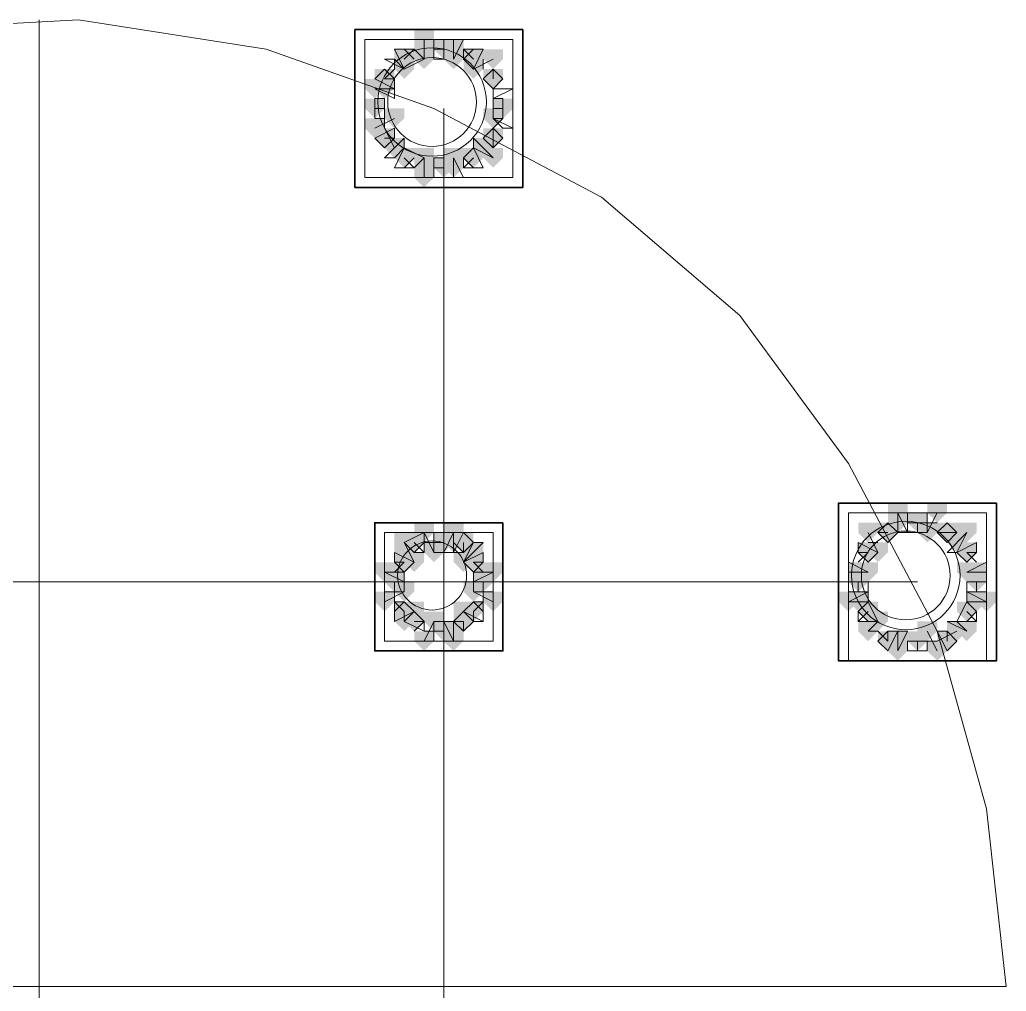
# Model space of a CAD drawing. Header units: millimetres. Extents: x 2315 to 4619, y 1334 to 1897.
# Drawn here: x 3597.93 to 3604.04, y 1541.67 to 1547.68 of the extents above; entities that cross this region are included whole.
import ezdxf

# ---------------------------------------------------------------- set-up
doc = ezdxf.new("R2010")
doc.units = ezdxf.units.MM
for name, color, linetype, true_color in [('PDF_10', 7, 'Continuous', 0x00b85c), ('PDF_AXIS', 7, 'Continuous', 0x00b85c), ('PDF_柱构件', 7, 'Continuous', 0x00b85c), ('PDF_转运站初步方案', 7, 'Continuous', 0x00b85c)]:
    doc.layers.add(name, color=color, linetype=linetype, true_color=true_color)
doc.layers.add('PDF_中心线层', color=1, linetype='Continuous')
doc.layers.add('PDF_粗实线层', color=7, linetype='Continuous')

msp = doc.modelspace()

# ---------------------------------------------------------------- hatches: boundary and pattern name
at = {"layer": 'PDF_10', "transparency": 33554559}
for points in [[(3600.5585, 1547.5601), (3600.4975, 1547.5601), (3600.4975, 1547.499), (3600.5585, 1547.4379), (3600.6196, 1547.499), (3600.6196, 1547.5601)], [(3600.5585, 1547.5601), (3600.4975, 1547.5601), (3600.4975, 1547.499), (3600.5585, 1547.4379), (3600.6196, 1547.499), (3600.6196, 1547.5601)], [(3600.3142, 1547.499), (3600.2531, 1547.499), (3600.2531, 1547.4379), (3600.3142, 1547.3768), (3600.3753, 1547.4379), (3600.3753, 1547.499)], [(3600.3142, 1547.499), (3600.2531, 1547.499), (3600.2531, 1547.4379), (3600.3142, 1547.3768), (3600.3753, 1547.4379), (3600.3753, 1547.499)], [(3600.7418, 1547.499), (3600.6807, 1547.499), (3600.6807, 1547.4379), (3600.7418, 1547.3768), (3600.8029, 1547.4379), (3600.8029, 1547.499)], [(3600.7418, 1547.499), (3600.6807, 1547.499), (3600.6807, 1547.4379), (3600.7418, 1547.3768), (3600.8029, 1547.4379), (3600.8029, 1547.499)], [(3600.1921, 1547.3768), (3600.131, 1547.3768), (3600.131, 1547.3157), (3600.1921, 1547.2547), (3600.2531, 1547.3157), (3600.2531, 1547.3768)], [(3600.1921, 1547.3768), (3600.131, 1547.3768), (3600.131, 1547.3157), (3600.1921, 1547.2547), (3600.2531, 1547.3157), (3600.2531, 1547.3768)], [(3600.864, 1547.3768), (3600.8029, 1547.3768), (3600.8029, 1547.3157), (3600.864, 1547.2547), (3600.925, 1547.3157), (3600.925, 1547.3768)], [(3600.864, 1547.3768), (3600.8029, 1547.3768), (3600.8029, 1547.3157), (3600.864, 1547.2547), (3600.925, 1547.3157), (3600.925, 1547.3768)], [(3600.864, 1547.3768), (3600.8029, 1547.3768), (3600.8029, 1547.3157), (3600.864, 1547.2547), (3600.925, 1547.3157), (3600.925, 1547.3768)], [(3600.131, 1547.1936), (3600.0699, 1547.1936), (3600.0699, 1547.1325), (3600.131, 1547.0714), (3600.1921, 1547.1325), (3600.1921, 1547.1936)], [(3600.131, 1547.1936), (3600.0699, 1547.1936), (3600.0699, 1547.1325), (3600.131, 1547.0714), (3600.1921, 1547.1325), (3600.1921, 1547.1936)], [(3600.925, 1547.1936), (3600.864, 1547.1936), (3600.864, 1547.1325), (3600.925, 1547.0714), (3600.9861, 1547.1325), (3600.9861, 1547.1936)], [(3600.925, 1547.1936), (3600.864, 1547.1936), (3600.864, 1547.1325), (3600.925, 1547.0714), (3600.9861, 1547.1325), (3600.9861, 1547.1936)], [(3600.1921, 1547.0103), (3600.131, 1547.0103), (3600.131, 1546.9493), (3600.1921, 1546.8882), (3600.2531, 1546.9493), (3600.2531, 1547.0103)], [(3600.1921, 1547.0103), (3600.131, 1547.0103), (3600.131, 1546.9493), (3600.1921, 1546.8882), (3600.2531, 1546.9493), (3600.2531, 1547.0103)], [(3600.864, 1547.0103), (3600.8029, 1547.0103), (3600.8029, 1546.9493), (3600.864, 1546.8882), (3600.925, 1546.9493), (3600.925, 1547.0103)], [(3600.864, 1547.0103), (3600.8029, 1547.0103), (3600.8029, 1546.9493), (3600.864, 1546.8882), (3600.925, 1546.9493), (3600.925, 1547.0103)], [(3600.864, 1547.0103), (3600.8029, 1547.0103), (3600.8029, 1546.9493), (3600.864, 1546.8882), (3600.925, 1546.9493), (3600.925, 1547.0103)], [(3600.3142, 1546.8882), (3600.2531, 1546.8882), (3600.2531, 1546.8271), (3600.3142, 1546.766), (3600.3753, 1546.8271), (3600.3753, 1546.8882)], [(3600.3142, 1546.8882), (3600.2531, 1546.8882), (3600.2531, 1546.8271), (3600.3142, 1546.766), (3600.3753, 1546.8271), (3600.3753, 1546.8882)], [(3600.7418, 1546.8882), (3600.6807, 1546.8882), (3600.6807, 1546.8271), (3600.7418, 1546.766), (3600.8029, 1546.8271), (3600.8029, 1546.8882)], [(3600.7418, 1546.8882), (3600.6807, 1546.8882), (3600.6807, 1546.8271), (3600.7418, 1546.766), (3600.8029, 1546.8271), (3600.8029, 1546.8882)], [(3600.5585, 1546.8271), (3600.4975, 1546.8271), (3600.4975, 1546.766), (3600.5585, 1546.7049), (3600.6196, 1546.766), (3600.6196, 1546.8271)], [(3600.5585, 1546.8271), (3600.4975, 1546.8271), (3600.4975, 1546.766), (3600.5585, 1546.7049), (3600.6196, 1546.766), (3600.6196, 1546.8271)], [(3600.5585, 1546.8271), (3600.4975, 1546.8271), (3600.4975, 1546.766), (3600.5585, 1546.7049), (3600.6196, 1546.766), (3600.6196, 1546.8271)], [(3603.4904, 1544.6282), (3603.4294, 1544.6282), (3603.4294, 1544.5671), (3603.4904, 1544.506), (3603.5515, 1544.5671), (3603.5515, 1544.6282)], [(3603.4904, 1544.6282), (3603.4294, 1544.6282), (3603.4294, 1544.5671), (3603.4904, 1544.506), (3603.5515, 1544.5671), (3603.5515, 1544.6282)], [(3603.3072, 1544.5671), (3603.2461, 1544.5671), (3603.2461, 1544.506), (3603.3072, 1544.4449), (3603.3683, 1544.506), (3603.3683, 1544.5671)], [(3603.3072, 1544.5671), (3603.2461, 1544.5671), (3603.2461, 1544.506), (3603.3072, 1544.4449), (3603.3683, 1544.506), (3603.3683, 1544.5671)], [(3603.3072, 1544.5671), (3603.2461, 1544.5671), (3603.2461, 1544.506), (3603.3072, 1544.4449), (3603.3683, 1544.506), (3603.3683, 1544.5671)], [(3603.6737, 1544.5671), (3603.6126, 1544.5671), (3603.6126, 1544.506), (3603.6737, 1544.4449), (3603.7348, 1544.506), (3603.7348, 1544.5671)], [(3603.6737, 1544.5671), (3603.6126, 1544.5671), (3603.6126, 1544.506), (3603.6737, 1544.4449), (3603.7348, 1544.506), (3603.7348, 1544.5671)], [(3603.6737, 1544.5671), (3603.6126, 1544.5671), (3603.6126, 1544.506), (3603.6737, 1544.4449), (3603.7348, 1544.506), (3603.7348, 1544.5671)], [(3600.3753, 1544.506), (3600.3142, 1544.506), (3600.3142, 1544.4449), (3600.3753, 1544.3839), (3600.4364, 1544.4449), (3600.4364, 1544.506)], [(3600.3753, 1544.506), (3600.3142, 1544.506), (3600.3142, 1544.4449), (3600.3753, 1544.3839), (3600.4364, 1544.4449), (3600.4364, 1544.506)], [(3600.5585, 1544.506), (3600.4975, 1544.506), (3600.4975, 1544.4449), (3600.5585, 1544.3839), (3600.6196, 1544.4449), (3600.6196, 1544.506)], [(3600.5585, 1544.506), (3600.4975, 1544.506), (3600.4975, 1544.4449), (3600.5585, 1544.3839), (3600.6196, 1544.4449), (3600.6196, 1544.506)], [(3600.6807, 1544.506), (3600.6196, 1544.506), (3600.6196, 1544.4449), (3600.6807, 1544.3839), (3600.7418, 1544.4449), (3600.7418, 1544.506)], [(3600.6807, 1544.506), (3600.6196, 1544.506), (3600.6196, 1544.4449), (3600.6807, 1544.3839), (3600.7418, 1544.4449), (3600.7418, 1544.506)], [(3603.185, 1544.4449), (3603.124, 1544.4449), (3603.124, 1544.3839), (3603.185, 1544.3228), (3603.2461, 1544.3839), (3603.2461, 1544.4449)], [(3603.185, 1544.4449), (3603.124, 1544.4449), (3603.124, 1544.3839), (3603.185, 1544.3228), (3603.2461, 1544.3839), (3603.2461, 1544.4449)], [(3603.7958, 1544.4449), (3603.7348, 1544.4449), (3603.7348, 1544.3839), (3603.7958, 1544.3228), (3603.8569, 1544.3839), (3603.8569, 1544.4449)], [(3603.7958, 1544.4449), (3603.7348, 1544.4449), (3603.7348, 1544.3839), (3603.7958, 1544.3228), (3603.8569, 1544.3839), (3603.8569, 1544.4449)], [(3600.3142, 1544.3839), (3600.2531, 1544.3839), (3600.2531, 1544.3228), (3600.3142, 1544.2617), (3600.3753, 1544.3228), (3600.3753, 1544.3839)], [(3600.3142, 1544.3839), (3600.2531, 1544.3839), (3600.2531, 1544.3228), (3600.3142, 1544.2617), (3600.3753, 1544.3228), (3600.3753, 1544.3839)], [(3600.7418, 1544.3839), (3600.6807, 1544.3839), (3600.6807, 1544.3228), (3600.7418, 1544.2617), (3600.8029, 1544.3228), (3600.8029, 1544.3839)], [(3600.7418, 1544.3839), (3600.6807, 1544.3839), (3600.6807, 1544.3228), (3600.7418, 1544.2617), (3600.8029, 1544.3228), (3600.8029, 1544.3839)], [(3600.2531, 1544.2617), (3600.1921, 1544.2617), (3600.1921, 1544.2006), (3600.2531, 1544.1395), (3600.3142, 1544.2006), (3600.3142, 1544.2617)], [(3600.2531, 1544.2617), (3600.1921, 1544.2617), (3600.1921, 1544.2006), (3600.2531, 1544.1395), (3600.3142, 1544.2006), (3600.3142, 1544.2617)], [(3600.2531, 1544.2617), (3600.1921, 1544.2617), (3600.1921, 1544.2006), (3600.2531, 1544.1395), (3600.3142, 1544.2006), (3600.3142, 1544.2617)], [(3600.8029, 1544.2617), (3600.7418, 1544.2617), (3600.7418, 1544.2006), (3600.8029, 1544.1395), (3600.864, 1544.2006), (3600.864, 1544.2617)], [(3600.8029, 1544.2617), (3600.7418, 1544.2617), (3600.7418, 1544.2006), (3600.8029, 1544.1395), (3600.864, 1544.2006), (3600.864, 1544.2617)], [(3600.8029, 1544.2617), (3600.7418, 1544.2617), (3600.7418, 1544.2006), (3600.8029, 1544.1395), (3600.864, 1544.2006), (3600.864, 1544.2617)], [(3603.124, 1544.2617), (3603.0629, 1544.2617), (3603.0629, 1544.2006), (3603.124, 1544.1395), (3603.185, 1544.2006), (3603.185, 1544.2617)], [(3603.124, 1544.2617), (3603.0629, 1544.2617), (3603.0629, 1544.2006), (3603.124, 1544.1395), (3603.185, 1544.2006), (3603.185, 1544.2617)], [(3603.8569, 1544.2617), (3603.7958, 1544.2617), (3603.7958, 1544.2006), (3603.8569, 1544.1395), (3603.918, 1544.2006), (3603.918, 1544.2617)], [(3603.8569, 1544.2617), (3603.7958, 1544.2617), (3603.7958, 1544.2006), (3603.8569, 1544.1395), (3603.918, 1544.2006), (3603.918, 1544.2617)], [(3603.8569, 1544.2617), (3603.7958, 1544.2617), (3603.7958, 1544.2006), (3603.8569, 1544.1395), (3603.918, 1544.2006), (3603.918, 1544.2617)], [(3600.3142, 1544.0784), (3600.2531, 1544.0784), (3600.2531, 1544.0174), (3600.3142, 1543.9563), (3600.3753, 1544.0174), (3600.3753, 1544.0784)], [(3600.3142, 1544.0784), (3600.2531, 1544.0784), (3600.2531, 1544.0174), (3600.3142, 1543.9563), (3600.3753, 1544.0174), (3600.3753, 1544.0784)], [(3600.7418, 1544.0784), (3600.6807, 1544.0784), (3600.6807, 1544.0174), (3600.7418, 1543.9563), (3600.8029, 1544.0174), (3600.8029, 1544.0784)], [(3600.7418, 1544.0784), (3600.6807, 1544.0784), (3600.6807, 1544.0174), (3600.7418, 1543.9563), (3600.8029, 1544.0174), (3600.8029, 1544.0784)], [(3603.185, 1544.0784), (3603.124, 1544.0784), (3603.124, 1544.0174), (3603.185, 1543.9563), (3603.2461, 1544.0174), (3603.2461, 1544.0784)], [(3603.185, 1544.0784), (3603.124, 1544.0784), (3603.124, 1544.0174), (3603.185, 1543.9563), (3603.2461, 1544.0174), (3603.2461, 1544.0784)], [(3603.7958, 1544.0784), (3603.7348, 1544.0784), (3603.7348, 1544.0174), (3603.7958, 1543.9563), (3603.8569, 1544.0174), (3603.8569, 1544.0784)], [(3603.7958, 1544.0784), (3603.7348, 1544.0784), (3603.7348, 1544.0174), (3603.7958, 1543.9563), (3603.8569, 1544.0174), (3603.8569, 1544.0784)], [(3600.3753, 1544.0174), (3600.3142, 1544.0174), (3600.3142, 1543.9563), (3600.3753, 1543.8952), (3600.4364, 1543.9563), (3600.4364, 1544.0174)], [(3600.3753, 1544.0174), (3600.3142, 1544.0174), (3600.3142, 1543.9563), (3600.3753, 1543.8952), (3600.4364, 1543.9563), (3600.4364, 1544.0174)], [(3600.6807, 1544.0174), (3600.6196, 1544.0174), (3600.6196, 1543.9563), (3600.6807, 1543.8952), (3600.7418, 1543.9563), (3600.7418, 1544.0174)], [(3600.6807, 1544.0174), (3600.6196, 1544.0174), (3600.6196, 1543.9563), (3600.6807, 1543.8952), (3600.7418, 1543.9563), (3600.7418, 1544.0174)], [(3600.5585, 1543.9563), (3600.4975, 1543.9563), (3600.4975, 1543.8952), (3600.5585, 1543.8341), (3600.6196, 1543.8952), (3600.6196, 1543.9563)], [(3600.5585, 1543.9563), (3600.4975, 1543.9563), (3600.4975, 1543.8952), (3600.5585, 1543.8341), (3600.6196, 1543.8952), (3600.6196, 1543.9563)], [(3603.3072, 1543.8952), (3603.2461, 1543.8952), (3603.2461, 1543.8341), (3603.3072, 1543.773), (3603.3683, 1543.8341), (3603.3683, 1543.8952)], [(3603.3072, 1543.8952), (3603.2461, 1543.8952), (3603.2461, 1543.8341), (3603.3072, 1543.773), (3603.3683, 1543.8341), (3603.3683, 1543.8952)], [(3603.4904, 1543.8952), (3603.4294, 1543.8952), (3603.4294, 1543.8341), (3603.4904, 1543.773), (3603.5515, 1543.8341), (3603.5515, 1543.8952)], [(3603.4904, 1543.8952), (3603.4294, 1543.8952), (3603.4294, 1543.8341), (3603.4904, 1543.773), (3603.5515, 1543.8341), (3603.5515, 1543.8952)], [(3603.6737, 1543.8952), (3603.6126, 1543.8952), (3603.6126, 1543.8341), (3603.6737, 1543.773), (3603.7348, 1543.8341), (3603.7348, 1543.8952)], [(3603.6737, 1543.8952), (3603.6126, 1543.8952), (3603.6126, 1543.8341), (3603.6737, 1543.773), (3603.7348, 1543.8341), (3603.7348, 1543.8952)]]:
    msp.add_hatch(color=256, dxfattribs=at).paths.add_polyline_path(points)
at = {"layer": 'PDF_柱构件', "transparency": 33554559}
for points in [[(3600.4364, 1547.6211), (3600.3753, 1547.6211), (3600.3753, 1547.5601), (3600.4364, 1547.499), (3600.4975, 1547.5601), (3600.4975, 1547.6211)], [(3600.4364, 1547.5601), (3600.3753, 1547.5601), (3600.3753, 1547.499), (3600.4364, 1547.4379), (3600.4975, 1547.499), (3600.4975, 1547.5601)], [(3600.6196, 1547.5601), (3600.5585, 1547.5601), (3600.5585, 1547.499), (3600.6196, 1547.4379), (3600.6807, 1547.499), (3600.6807, 1547.5601)], [(3600.4364, 1547.499), (3600.3753, 1547.499), (3600.3753, 1547.4379), (3600.4364, 1547.3768), (3600.4975, 1547.4379), (3600.4975, 1547.499)], [(3600.6196, 1547.499), (3600.5585, 1547.499), (3600.5585, 1547.4379), (3600.6196, 1547.3768), (3600.6807, 1547.4379), (3600.6807, 1547.499)], [(3600.864, 1547.499), (3600.8029, 1547.499), (3600.8029, 1547.4379), (3600.864, 1547.3768), (3600.925, 1547.4379), (3600.925, 1547.499)], [(3600.3142, 1547.4379), (3600.2531, 1547.4379), (3600.2531, 1547.3768), (3600.3142, 1547.3157), (3600.3753, 1547.3768), (3600.3753, 1547.4379)], [(3600.7418, 1547.4379), (3600.6807, 1547.4379), (3600.6807, 1547.3768), (3600.7418, 1547.3157), (3600.8029, 1547.3768), (3600.8029, 1547.4379)], [(3600.131, 1547.3157), (3600.0699, 1547.3157), (3600.0699, 1547.2547), (3600.131, 1547.1936), (3600.1921, 1547.2547), (3600.1921, 1547.3157)], [(3600.1921, 1547.3157), (3600.131, 1547.3157), (3600.131, 1547.2547), (3600.1921, 1547.1936), (3600.2531, 1547.2547), (3600.2531, 1547.3157)], [(3600.2531, 1547.1325), (3600.1921, 1547.1325), (3600.1921, 1547.0714), (3600.2531, 1547.0103), (3600.3142, 1547.0714), (3600.3142, 1547.1325)], [(3600.864, 1547.1325), (3600.8029, 1547.1325), (3600.8029, 1547.0714), (3600.864, 1547.0103), (3600.925, 1547.0714), (3600.925, 1547.1325)], [(3600.131, 1547.0714), (3600.0699, 1547.0714), (3600.0699, 1547.0103), (3600.131, 1546.9493), (3600.1921, 1547.0103), (3600.1921, 1547.0714)], [(3600.2531, 1546.9493), (3600.1921, 1546.9493), (3600.1921, 1546.8882), (3600.2531, 1546.8271), (3600.3142, 1546.8882), (3600.3142, 1546.9493)], [(3600.8029, 1546.9493), (3600.7418, 1546.9493), (3600.7418, 1546.8882), (3600.8029, 1546.8271), (3600.864, 1546.8882), (3600.864, 1546.9493)], [(3600.4364, 1546.8882), (3600.3753, 1546.8882), (3600.3753, 1546.8271), (3600.4364, 1546.766), (3600.4975, 1546.8271), (3600.4975, 1546.8882)], [(3600.6196, 1546.8882), (3600.5585, 1546.8882), (3600.5585, 1546.8271), (3600.6196, 1546.766), (3600.6807, 1546.8271), (3600.6807, 1546.8882)], [(3600.864, 1546.8882), (3600.8029, 1546.8882), (3600.8029, 1546.8271), (3600.864, 1546.766), (3600.925, 1546.8271), (3600.925, 1546.8882)], [(3600.4364, 1546.8271), (3600.3753, 1546.8271), (3600.3753, 1546.766), (3600.4364, 1546.7049), (3600.4975, 1546.766), (3600.4975, 1546.8271)], [(3600.6196, 1546.8271), (3600.5585, 1546.8271), (3600.5585, 1546.766), (3600.6196, 1546.7049), (3600.6807, 1546.766), (3600.6807, 1546.8271)], [(3600.4364, 1546.766), (3600.3753, 1546.766), (3600.3753, 1546.7049), (3600.4364, 1546.6439), (3600.4975, 1546.7049), (3600.4975, 1546.766)], [(3603.3683, 1544.6893), (3603.3072, 1544.6893), (3603.3072, 1544.6282), (3603.3683, 1544.5671), (3603.4294, 1544.6282), (3603.4294, 1544.6893)], [(3603.6126, 1544.6893), (3603.5515, 1544.6893), (3603.5515, 1544.6282), (3603.6126, 1544.5671), (3603.6737, 1544.6282), (3603.6737, 1544.6893)], [(3603.3683, 1544.6282), (3603.3072, 1544.6282), (3603.3072, 1544.5671), (3603.3683, 1544.506), (3603.4294, 1544.5671), (3603.4294, 1544.6282)], [(3600.4364, 1544.5671), (3600.3753, 1544.5671), (3600.3753, 1544.506), (3600.4364, 1544.4449), (3600.4975, 1544.506), (3600.4975, 1544.5671)], [(3600.6196, 1544.5671), (3600.5585, 1544.5671), (3600.5585, 1544.506), (3600.6196, 1544.4449), (3600.6807, 1544.506), (3600.6807, 1544.5671)], [(3603.185, 1544.5671), (3603.124, 1544.5671), (3603.124, 1544.506), (3603.185, 1544.4449), (3603.2461, 1544.506), (3603.2461, 1544.5671)], [(3603.5515, 1544.5671), (3603.4904, 1544.5671), (3603.4904, 1544.506), (3603.5515, 1544.4449), (3603.6126, 1544.506), (3603.6126, 1544.5671)], [(3603.7958, 1544.5671), (3603.7348, 1544.5671), (3603.7348, 1544.506), (3603.7958, 1544.4449), (3603.8569, 1544.506), (3603.8569, 1544.5671)], [(3600.3142, 1544.506), (3600.2531, 1544.506), (3600.2531, 1544.4449), (3600.3142, 1544.3839), (3600.3753, 1544.4449), (3600.3753, 1544.506)], [(3600.6196, 1544.506), (3600.5585, 1544.506), (3600.5585, 1544.4449), (3600.6196, 1544.3839), (3600.6807, 1544.4449), (3600.6807, 1544.506)], [(3603.7348, 1544.506), (3603.6737, 1544.506), (3603.6737, 1544.4449), (3603.7348, 1544.3839), (3603.7958, 1544.4449), (3603.7958, 1544.506)], [(3600.3142, 1544.4449), (3600.2531, 1544.4449), (3600.2531, 1544.3839), (3600.3142, 1544.3228), (3600.3753, 1544.3839), (3600.3753, 1544.4449)], [(3600.4975, 1544.4449), (3600.4364, 1544.4449), (3600.4364, 1544.3839), (3600.4975, 1544.3228), (3600.5585, 1544.3839), (3600.5585, 1544.4449)], [(3600.7418, 1544.4449), (3600.6807, 1544.4449), (3600.6807, 1544.3839), (3600.7418, 1544.3228), (3600.8029, 1544.3839), (3600.8029, 1544.4449)], [(3603.2461, 1544.4449), (3603.185, 1544.4449), (3603.185, 1544.3839), (3603.2461, 1544.3228), (3603.3072, 1544.3839), (3603.3072, 1544.4449)], [(3600.3753, 1544.3839), (3600.3142, 1544.3839), (3600.3142, 1544.3228), (3600.3753, 1544.2617), (3600.4364, 1544.3228), (3600.4364, 1544.3839)], [(3600.6807, 1544.3839), (3600.6196, 1544.3839), (3600.6196, 1544.3228), (3600.6807, 1544.2617), (3600.7418, 1544.3228), (3600.7418, 1544.3839)], [(3600.1921, 1544.3228), (3600.131, 1544.3228), (3600.131, 1544.2617), (3600.1921, 1544.2006), (3600.2531, 1544.2617), (3600.2531, 1544.3228)], [(3600.2531, 1544.3228), (3600.1921, 1544.3228), (3600.1921, 1544.2617), (3600.2531, 1544.2006), (3600.3142, 1544.2617), (3600.3142, 1544.3228)], [(3600.8029, 1544.3228), (3600.7418, 1544.3228), (3600.7418, 1544.2617), (3600.8029, 1544.2006), (3600.864, 1544.2617), (3600.864, 1544.3228)], [(3600.864, 1544.3228), (3600.8029, 1544.3228), (3600.8029, 1544.2617), (3600.864, 1544.2006), (3600.925, 1544.2617), (3600.925, 1544.3228)], [(3603.124, 1544.3228), (3603.0629, 1544.3228), (3603.0629, 1544.2617), (3603.124, 1544.2006), (3603.185, 1544.2617), (3603.185, 1544.3228)], [(3603.185, 1544.3228), (3603.124, 1544.3228), (3603.124, 1544.2617), (3603.185, 1544.2006), (3603.2461, 1544.2617), (3603.2461, 1544.3228)], [(3603.7958, 1544.3228), (3603.7348, 1544.3228), (3603.7348, 1544.2617), (3603.7958, 1544.2006), (3603.8569, 1544.2617), (3603.8569, 1544.3228)], [(3603.8569, 1544.3228), (3603.7958, 1544.3228), (3603.7958, 1544.2617), (3603.8569, 1544.2006), (3603.918, 1544.2617), (3603.918, 1544.3228)], [(3600.3142, 1544.2006), (3600.2531, 1544.2006), (3600.2531, 1544.1395), (3600.3142, 1544.0784), (3600.3753, 1544.1395), (3600.3753, 1544.2006)], [(3600.7418, 1544.2006), (3600.6807, 1544.2006), (3600.6807, 1544.1395), (3600.7418, 1544.0784), (3600.8029, 1544.1395), (3600.8029, 1544.2006)], [(3600.1921, 1544.1395), (3600.131, 1544.1395), (3600.131, 1544.0784), (3600.1921, 1544.0174), (3600.2531, 1544.0784), (3600.2531, 1544.1395)], [(3600.864, 1544.1395), (3600.8029, 1544.1395), (3600.8029, 1544.0784), (3600.864, 1544.0174), (3600.925, 1544.0784), (3600.925, 1544.1395)], [(3603.0629, 1544.1395), (3603.0018, 1544.1395), (3603.0018, 1544.0784), (3603.0629, 1544.0174), (3603.124, 1544.0784), (3603.124, 1544.1395)], [(3603.124, 1544.1395), (3603.0629, 1544.1395), (3603.0629, 1544.0784), (3603.124, 1544.0174), (3603.185, 1544.0784), (3603.185, 1544.1395)], [(3603.8569, 1544.1395), (3603.7958, 1544.1395), (3603.7958, 1544.0784), (3603.8569, 1544.0174), (3603.918, 1544.0784), (3603.918, 1544.1395)], [(3603.918, 1544.1395), (3603.8569, 1544.1395), (3603.8569, 1544.0784), (3603.918, 1544.0174), (3603.9791, 1544.0784), (3603.9791, 1544.1395)], [(3600.3753, 1544.0784), (3600.3142, 1544.0784), (3600.3142, 1544.0174), (3600.3753, 1543.9563), (3600.4364, 1544.0174), (3600.4364, 1544.0784)], [(3600.6807, 1544.0784), (3600.6196, 1544.0784), (3600.6196, 1544.0174), (3600.6807, 1543.9563), (3600.7418, 1544.0174), (3600.7418, 1544.0784)], [(3600.3142, 1544.0174), (3600.2531, 1544.0174), (3600.2531, 1543.9563), (3600.3142, 1543.8952), (3600.3753, 1543.9563), (3600.3753, 1544.0174)], [(3600.4975, 1544.0174), (3600.4364, 1544.0174), (3600.4364, 1543.9563), (3600.4975, 1543.8952), (3600.5585, 1543.9563), (3600.5585, 1544.0174)], [(3603.2461, 1544.0174), (3603.185, 1544.0174), (3603.185, 1543.9563), (3603.2461, 1543.8952), (3603.3072, 1543.9563), (3603.3072, 1544.0174)], [(3600.6196, 1543.9563), (3600.5585, 1543.9563), (3600.5585, 1543.8952), (3600.6196, 1543.8341), (3600.6807, 1543.8952), (3600.6807, 1543.9563)], [(3603.185, 1543.9563), (3603.124, 1543.9563), (3603.124, 1543.8952), (3603.185, 1543.8341), (3603.2461, 1543.8952), (3603.2461, 1543.9563)], [(3603.5515, 1543.9563), (3603.4904, 1543.9563), (3603.4904, 1543.8952), (3603.5515, 1543.8341), (3603.6126, 1543.8952), (3603.6126, 1543.9563)], [(3603.7348, 1543.9563), (3603.6737, 1543.9563), (3603.6737, 1543.8952), (3603.7348, 1543.8341), (3603.7958, 1543.8952), (3603.7958, 1543.9563)], [(3603.7958, 1543.9563), (3603.7348, 1543.9563), (3603.7348, 1543.8952), (3603.7958, 1543.8341), (3603.8569, 1543.8952), (3603.8569, 1543.9563)], [(3600.4364, 1543.8952), (3600.3753, 1543.8952), (3600.3753, 1543.8341), (3600.4364, 1543.773), (3600.4975, 1543.8341), (3600.4975, 1543.8952)], [(3600.6196, 1543.8952), (3600.5585, 1543.8952), (3600.5585, 1543.8341), (3600.6196, 1543.773), (3600.6807, 1543.8341), (3600.6807, 1543.8952)], [(3603.3683, 1543.8952), (3603.3072, 1543.8952), (3603.3072, 1543.8341), (3603.3683, 1543.773), (3603.4294, 1543.8341), (3603.4294, 1543.8952)], [(3603.3683, 1543.8341), (3603.3072, 1543.8341), (3603.3072, 1543.773), (3603.3683, 1543.712), (3603.4294, 1543.773), (3603.4294, 1543.8341)], [(3603.6126, 1543.8341), (3603.5515, 1543.8341), (3603.5515, 1543.773), (3603.6126, 1543.712), (3603.6737, 1543.773), (3603.6737, 1543.8341)]]:
    msp.add_hatch(color=256, dxfattribs=at).paths.add_polyline_path(points)
at = {"layer": 'PDF_转运站初步方案', "transparency": 33554559}
for points in [[(3600.5585, 1547.5601), (3600.4975, 1547.5601), (3600.4975, 1547.499), (3600.5585, 1547.4379), (3600.6196, 1547.499), (3600.6196, 1547.5601)], [(3600.5585, 1547.5601), (3600.4975, 1547.5601), (3600.4975, 1547.499), (3600.5585, 1547.4379), (3600.6196, 1547.499), (3600.6196, 1547.5601)], [(3600.3142, 1547.499), (3600.2531, 1547.499), (3600.2531, 1547.4379), (3600.3142, 1547.3768), (3600.3753, 1547.4379), (3600.3753, 1547.499)], [(3600.3142, 1547.499), (3600.2531, 1547.499), (3600.2531, 1547.4379), (3600.3142, 1547.3768), (3600.3753, 1547.4379), (3600.3753, 1547.499)], [(3600.7418, 1547.499), (3600.6807, 1547.499), (3600.6807, 1547.4379), (3600.7418, 1547.3768), (3600.8029, 1547.4379), (3600.8029, 1547.499)], [(3600.7418, 1547.499), (3600.6807, 1547.499), (3600.6807, 1547.4379), (3600.7418, 1547.3768), (3600.8029, 1547.4379), (3600.8029, 1547.499)], [(3600.1921, 1547.3768), (3600.131, 1547.3768), (3600.131, 1547.3157), (3600.1921, 1547.2547), (3600.2531, 1547.3157), (3600.2531, 1547.3768)], [(3600.1921, 1547.3768), (3600.131, 1547.3768), (3600.131, 1547.3157), (3600.1921, 1547.2547), (3600.2531, 1547.3157), (3600.2531, 1547.3768)], [(3600.864, 1547.3768), (3600.8029, 1547.3768), (3600.8029, 1547.3157), (3600.864, 1547.2547), (3600.925, 1547.3157), (3600.925, 1547.3768)], [(3600.864, 1547.3768), (3600.8029, 1547.3768), (3600.8029, 1547.3157), (3600.864, 1547.2547), (3600.925, 1547.3157), (3600.925, 1547.3768)], [(3600.131, 1547.1936), (3600.0699, 1547.1936), (3600.0699, 1547.1325), (3600.131, 1547.0714), (3600.1921, 1547.1325), (3600.1921, 1547.1936)], [(3600.131, 1547.1936), (3600.0699, 1547.1936), (3600.0699, 1547.1325), (3600.131, 1547.0714), (3600.1921, 1547.1325), (3600.1921, 1547.1936)], [(3600.925, 1547.1936), (3600.864, 1547.1936), (3600.864, 1547.1325), (3600.925, 1547.0714), (3600.9861, 1547.1325), (3600.9861, 1547.1936)], [(3600.925, 1547.1936), (3600.864, 1547.1936), (3600.864, 1547.1325), (3600.925, 1547.0714), (3600.9861, 1547.1325), (3600.9861, 1547.1936)], [(3600.1921, 1547.0103), (3600.131, 1547.0103), (3600.131, 1546.9493), (3600.1921, 1546.8882), (3600.2531, 1546.9493), (3600.2531, 1547.0103)], [(3600.1921, 1547.0103), (3600.131, 1547.0103), (3600.131, 1546.9493), (3600.1921, 1546.8882), (3600.2531, 1546.9493), (3600.2531, 1547.0103)], [(3600.864, 1547.0103), (3600.8029, 1547.0103), (3600.8029, 1546.9493), (3600.864, 1546.8882), (3600.925, 1546.9493), (3600.925, 1547.0103)], [(3600.864, 1547.0103), (3600.8029, 1547.0103), (3600.8029, 1546.9493), (3600.864, 1546.8882), (3600.925, 1546.9493), (3600.925, 1547.0103)], [(3600.3142, 1546.8882), (3600.2531, 1546.8882), (3600.2531, 1546.8271), (3600.3142, 1546.766), (3600.3753, 1546.8271), (3600.3753, 1546.8882)], [(3600.3142, 1546.8882), (3600.2531, 1546.8882), (3600.2531, 1546.8271), (3600.3142, 1546.766), (3600.3753, 1546.8271), (3600.3753, 1546.8882)], [(3600.7418, 1546.8882), (3600.6807, 1546.8882), (3600.6807, 1546.8271), (3600.7418, 1546.766), (3600.8029, 1546.8271), (3600.8029, 1546.8882)], [(3600.7418, 1546.8882), (3600.6807, 1546.8882), (3600.6807, 1546.8271), (3600.7418, 1546.766), (3600.8029, 1546.8271), (3600.8029, 1546.8882)], [(3600.5585, 1546.8271), (3600.4975, 1546.8271), (3600.4975, 1546.766), (3600.5585, 1546.7049), (3600.6196, 1546.766), (3600.6196, 1546.8271)], [(3600.5585, 1546.8271), (3600.4975, 1546.8271), (3600.4975, 1546.766), (3600.5585, 1546.7049), (3600.6196, 1546.766), (3600.6196, 1546.8271)], [(3603.4904, 1544.6282), (3603.4294, 1544.6282), (3603.4294, 1544.5671), (3603.4904, 1544.506), (3603.5515, 1544.5671), (3603.5515, 1544.6282)], [(3603.4904, 1544.6282), (3603.4294, 1544.6282), (3603.4294, 1544.5671), (3603.4904, 1544.506), (3603.5515, 1544.5671), (3603.5515, 1544.6282)], [(3603.3072, 1544.5671), (3603.2461, 1544.5671), (3603.2461, 1544.506), (3603.3072, 1544.4449), (3603.3683, 1544.506), (3603.3683, 1544.5671)], [(3603.3072, 1544.5671), (3603.2461, 1544.5671), (3603.2461, 1544.506), (3603.3072, 1544.4449), (3603.3683, 1544.506), (3603.3683, 1544.5671)], [(3603.6737, 1544.5671), (3603.6126, 1544.5671), (3603.6126, 1544.506), (3603.6737, 1544.4449), (3603.7348, 1544.506), (3603.7348, 1544.5671)], [(3603.6737, 1544.5671), (3603.6126, 1544.5671), (3603.6126, 1544.506), (3603.6737, 1544.4449), (3603.7348, 1544.506), (3603.7348, 1544.5671)], [(3600.3753, 1544.506), (3600.3142, 1544.506), (3600.3142, 1544.4449), (3600.3753, 1544.3839), (3600.4364, 1544.4449), (3600.4364, 1544.506)], [(3600.3753, 1544.506), (3600.3142, 1544.506), (3600.3142, 1544.4449), (3600.3753, 1544.3839), (3600.4364, 1544.4449), (3600.4364, 1544.506)], [(3600.5585, 1544.506), (3600.4975, 1544.506), (3600.4975, 1544.4449), (3600.5585, 1544.3839), (3600.6196, 1544.4449), (3600.6196, 1544.506)], [(3600.5585, 1544.506), (3600.4975, 1544.506), (3600.4975, 1544.4449), (3600.5585, 1544.3839), (3600.6196, 1544.4449), (3600.6196, 1544.506)], [(3600.6807, 1544.506), (3600.6196, 1544.506), (3600.6196, 1544.4449), (3600.6807, 1544.3839), (3600.7418, 1544.4449), (3600.7418, 1544.506)], [(3600.6807, 1544.506), (3600.6196, 1544.506), (3600.6196, 1544.4449), (3600.6807, 1544.3839), (3600.7418, 1544.4449), (3600.7418, 1544.506)], [(3603.185, 1544.4449), (3603.124, 1544.4449), (3603.124, 1544.3839), (3603.185, 1544.3228), (3603.2461, 1544.3839), (3603.2461, 1544.4449)], [(3603.185, 1544.4449), (3603.124, 1544.4449), (3603.124, 1544.3839), (3603.185, 1544.3228), (3603.2461, 1544.3839), (3603.2461, 1544.4449)], [(3603.7958, 1544.4449), (3603.7348, 1544.4449), (3603.7348, 1544.3839), (3603.7958, 1544.3228), (3603.8569, 1544.3839), (3603.8569, 1544.4449)], [(3603.7958, 1544.4449), (3603.7348, 1544.4449), (3603.7348, 1544.3839), (3603.7958, 1544.3228), (3603.8569, 1544.3839), (3603.8569, 1544.4449)], [(3600.3142, 1544.3839), (3600.2531, 1544.3839), (3600.2531, 1544.3228), (3600.3142, 1544.2617), (3600.3753, 1544.3228), (3600.3753, 1544.3839)], [(3600.3142, 1544.3839), (3600.2531, 1544.3839), (3600.2531, 1544.3228), (3600.3142, 1544.2617), (3600.3753, 1544.3228), (3600.3753, 1544.3839)], [(3600.7418, 1544.3839), (3600.6807, 1544.3839), (3600.6807, 1544.3228), (3600.7418, 1544.2617), (3600.8029, 1544.3228), (3600.8029, 1544.3839)], [(3600.7418, 1544.3839), (3600.6807, 1544.3839), (3600.6807, 1544.3228), (3600.7418, 1544.2617), (3600.8029, 1544.3228), (3600.8029, 1544.3839)], [(3600.2531, 1544.2617), (3600.1921, 1544.2617), (3600.1921, 1544.2006), (3600.2531, 1544.1395), (3600.3142, 1544.2006), (3600.3142, 1544.2617)], [(3600.2531, 1544.2617), (3600.1921, 1544.2617), (3600.1921, 1544.2006), (3600.2531, 1544.1395), (3600.3142, 1544.2006), (3600.3142, 1544.2617)], [(3600.8029, 1544.2617), (3600.7418, 1544.2617), (3600.7418, 1544.2006), (3600.8029, 1544.1395), (3600.864, 1544.2006), (3600.864, 1544.2617)], [(3600.8029, 1544.2617), (3600.7418, 1544.2617), (3600.7418, 1544.2006), (3600.8029, 1544.1395), (3600.864, 1544.2006), (3600.864, 1544.2617)], [(3603.124, 1544.2617), (3603.0629, 1544.2617), (3603.0629, 1544.2006), (3603.124, 1544.1395), (3603.185, 1544.2006), (3603.185, 1544.2617)], [(3603.124, 1544.2617), (3603.0629, 1544.2617), (3603.0629, 1544.2006), (3603.124, 1544.1395), (3603.185, 1544.2006), (3603.185, 1544.2617)], [(3603.8569, 1544.2617), (3603.7958, 1544.2617), (3603.7958, 1544.2006), (3603.8569, 1544.1395), (3603.918, 1544.2006), (3603.918, 1544.2617)], [(3603.8569, 1544.2617), (3603.7958, 1544.2617), (3603.7958, 1544.2006), (3603.8569, 1544.1395), (3603.918, 1544.2006), (3603.918, 1544.2617)], [(3600.3142, 1544.0784), (3600.2531, 1544.0784), (3600.2531, 1544.0174), (3600.3142, 1543.9563), (3600.3753, 1544.0174), (3600.3753, 1544.0784)], [(3600.3142, 1544.0784), (3600.2531, 1544.0784), (3600.2531, 1544.0174), (3600.3142, 1543.9563), (3600.3753, 1544.0174), (3600.3753, 1544.0784)], [(3600.7418, 1544.0784), (3600.6807, 1544.0784), (3600.6807, 1544.0174), (3600.7418, 1543.9563), (3600.8029, 1544.0174), (3600.8029, 1544.0784)], [(3600.7418, 1544.0784), (3600.6807, 1544.0784), (3600.6807, 1544.0174), (3600.7418, 1543.9563), (3600.8029, 1544.0174), (3600.8029, 1544.0784)], [(3603.185, 1544.0784), (3603.124, 1544.0784), (3603.124, 1544.0174), (3603.185, 1543.9563), (3603.2461, 1544.0174), (3603.2461, 1544.0784)], [(3603.185, 1544.0784), (3603.124, 1544.0784), (3603.124, 1544.0174), (3603.185, 1543.9563), (3603.2461, 1544.0174), (3603.2461, 1544.0784)], [(3603.7958, 1544.0784), (3603.7348, 1544.0784), (3603.7348, 1544.0174), (3603.7958, 1543.9563), (3603.8569, 1544.0174), (3603.8569, 1544.0784)], [(3603.7958, 1544.0784), (3603.7348, 1544.0784), (3603.7348, 1544.0174), (3603.7958, 1543.9563), (3603.8569, 1544.0174), (3603.8569, 1544.0784)], [(3600.3753, 1544.0174), (3600.3142, 1544.0174), (3600.3142, 1543.9563), (3600.3753, 1543.8952), (3600.4364, 1543.9563), (3600.4364, 1544.0174)], [(3600.3753, 1544.0174), (3600.3142, 1544.0174), (3600.3142, 1543.9563), (3600.3753, 1543.8952), (3600.4364, 1543.9563), (3600.4364, 1544.0174)], [(3600.6807, 1544.0174), (3600.6196, 1544.0174), (3600.6196, 1543.9563), (3600.6807, 1543.8952), (3600.7418, 1543.9563), (3600.7418, 1544.0174)], [(3600.6807, 1544.0174), (3600.6196, 1544.0174), (3600.6196, 1543.9563), (3600.6807, 1543.8952), (3600.7418, 1543.9563), (3600.7418, 1544.0174)], [(3600.5585, 1543.9563), (3600.4975, 1543.9563), (3600.4975, 1543.8952), (3600.5585, 1543.8341), (3600.6196, 1543.8952), (3600.6196, 1543.9563)], [(3600.5585, 1543.9563), (3600.4975, 1543.9563), (3600.4975, 1543.8952), (3600.5585, 1543.8341), (3600.6196, 1543.8952), (3600.6196, 1543.9563)], [(3603.3072, 1543.8952), (3603.2461, 1543.8952), (3603.2461, 1543.8341), (3603.3072, 1543.773), (3603.3683, 1543.8341), (3603.3683, 1543.8952)], [(3603.3072, 1543.8952), (3603.2461, 1543.8952), (3603.2461, 1543.8341), (3603.3072, 1543.773), (3603.3683, 1543.8341), (3603.3683, 1543.8952)], [(3603.4904, 1543.8952), (3603.4294, 1543.8952), (3603.4294, 1543.8341), (3603.4904, 1543.773), (3603.5515, 1543.8341), (3603.5515, 1543.8952)], [(3603.4904, 1543.8952), (3603.4294, 1543.8952), (3603.4294, 1543.8341), (3603.4904, 1543.773), (3603.5515, 1543.8341), (3603.5515, 1543.8952)], [(3603.6737, 1543.8952), (3603.6126, 1543.8952), (3603.6126, 1543.8341), (3603.6737, 1543.773), (3603.7348, 1543.8341), (3603.7348, 1543.8952)], [(3603.6737, 1543.8952), (3603.6126, 1543.8952), (3603.6126, 1543.8341), (3603.6737, 1543.773), (3603.7348, 1543.8341), (3603.7348, 1543.8952)]]:
    msp.add_hatch(color=256, dxfattribs=at).paths.add_polyline_path(points)

# ---------------------------------------------------------------- linework, layer by layer
at = {"layer": 'PDF_10', "lineweight": 18}
for points in [[(3600.4975, 1547.499), (3600.5585, 1547.499), (3600.5585, 1547.5601)], [(3600.3142, 1547.4379), (3600.3753, 1547.499)], [(3600.3753, 1547.4379), (3600.3142, 1547.499)], [(3600.6807, 1547.499), (3600.7418, 1547.4379)], [(3600.6807, 1547.4379), (3600.7418, 1547.499)], [(3600.2531, 1547.3157), (3600.1921, 1547.3157), (3600.2531, 1547.3768)], [(3600.864, 1547.3768), (3600.864, 1547.3157)], [(3600.131, 1547.0714), (3600.131, 1547.1936)], [(3600.925, 1547.1936), (3600.925, 1547.0714)], [(3600.1921, 1547.1325), (3600.131, 1547.1325)], [(3600.864, 1547.1325), (3600.925, 1547.1325)], [(3600.2531, 1546.8882), (3600.1921, 1547.0103)], [(3600.864, 1547.0103), (3600.864, 1546.8882)], [(3600.2531, 1546.9493), (3600.1921, 1546.9493)], [(3600.3753, 1546.766), (3600.3142, 1546.8271)], [(3600.3753, 1546.8271), (3600.3142, 1546.766)], [(3600.7418, 1546.8271), (3600.6807, 1546.766)], [(3600.6807, 1546.8271), (3600.7418, 1546.766)], [(3600.5585, 1546.766), (3600.4975, 1546.766)], [(3603.5515, 1544.5671), (3603.4294, 1544.5671)], [(3603.4904, 1544.506), (3603.4904, 1544.5671)], [(3600.5585, 1544.506), (3600.5585, 1544.4449), (3600.4975, 1544.4449)], [(3603.3072, 1544.506), (3603.2461, 1544.506)], [(3603.7348, 1544.506), (3603.6126, 1544.506)], [(3600.4364, 1544.4449), (3600.3753, 1544.3839)], [(3600.4364, 1544.3839), (3600.3753, 1544.4449)], [(3600.6807, 1544.4449), (3600.6807, 1544.3839), (3600.6196, 1544.4449)], [(3603.124, 1544.3839), (3603.185, 1544.3839), (3603.124, 1544.3228)], [(3603.8569, 1544.3228), (3603.7958, 1544.3839), (3603.8569, 1544.3839)], [(3600.2531, 1544.3228), (3600.3142, 1544.3228), (3600.2531, 1544.2617)], [(3600.8029, 1544.2617), (3600.7418, 1544.3228), (3600.8029, 1544.3228)], [(3600.2531, 1544.2006), (3600.2531, 1544.1395)], [(3600.8029, 1544.1395), (3600.8029, 1544.2006)], [(3603.0629, 1544.2006), (3603.124, 1544.2006), (3603.124, 1544.1395)], [(3603.8569, 1544.1395), (3603.8569, 1544.2006)], [(3600.2531, 1544.0784), (3600.3142, 1544.0174)], [(3600.3142, 1544.0784), (3600.2531, 1544.0174)], [(3600.7418, 1544.0174), (3600.8029, 1544.0784)], [(3600.7418, 1544.0784), (3600.8029, 1544.0174)], [(3603.124, 1544.0174), (3603.185, 1543.9563)], [(3603.185, 1544.0174), (3603.124, 1543.9563)], [(3603.7958, 1543.9563), (3603.8569, 1544.0174)], [(3603.7958, 1544.0174), (3603.8569, 1543.9563)], [(3600.3753, 1543.9563), (3600.4364, 1543.9563), (3600.3753, 1543.8952)], [(3600.4975, 1543.8952), (3600.5585, 1543.8952), (3600.5585, 1543.9563)], [(3600.6196, 1543.9563), (3600.6807, 1543.9563), (3600.6807, 1543.8952)], [(3603.2461, 1543.8952), (3603.3072, 1543.8341), (3603.3072, 1543.8952)], [(3603.6126, 1543.8341), (3603.7348, 1543.8952)], [(3603.6737, 1543.8952), (3603.6737, 1543.8341)], [(3603.4294, 1543.8341), (3603.5515, 1543.8341)], [(3603.4904, 1543.8341), (3603.4904, 1543.773)]]:
    msp.add_lwpolyline(points, dxfattribs=at)
at = {"layer": 'PDF_AXIS', "lineweight": 18}
for points in [[(3600.0699, 1547.5601), (3600.0699, 1546.7049), (3600.9861, 1546.7049), (3600.9861, 1547.5601)], [(3603.918, 1544.6282), (3603.918, 1543.712), (3603.0629, 1543.712), (3603.0629, 1544.6282)], [(3600.864, 1544.506), (3600.864, 1543.8341), (3600.1921, 1543.8341), (3600.1921, 1544.506)]]:
    msp.add_lwpolyline(points, close=True, dxfattribs=at)
at = {"layer": 'PDF_中心线层', "color": 112, "lineweight": 18, "true_color": 0x00b85c}
for points in [[(3604.0402, 1541.6963), (3603.918, 1542.7957), (3603.6126, 1543.8952), (3603.0629, 1544.9336), (3602.391, 1545.8498), (3601.5358, 1546.5828), (3600.4975, 1547.1325), (3599.4591, 1547.499), (3598.2985, 1547.6822), (3597.1991, 1547.6211), (3596.0996, 1547.3768), (3595.0612, 1546.8882), (3595.0002, 1546.8882)], [(3600.5585, 1547.1325), (3600.5585, 1536.199)], [(3592.5569, 1544.2006), (3603.4904, 1544.2006)], [(3604.0402, 1541.6963), (3592.0072, 1541.6963), (3604.0402, 1541.6963)]]:
    msp.add_lwpolyline(points, dxfattribs=at)
msp.add_lwpolyline([(3598.0542, 1535.7103), (3598.0542, 1547.6822)], close=True, dxfattribs=at)
at = {"layer": 'PDF_柱构件', "lineweight": 18}
for points in [[(3600.4364, 1547.5601), (3600.4364, 1547.4379)], [(3600.4975, 1547.4379), (3600.5585, 1547.4379), (3600.5585, 1547.5601), (3600.4975, 1547.5601)], [(3600.6196, 1547.5601), (3600.6196, 1547.4379), (3600.6807, 1547.5601)], [(3600.3142, 1547.3768), (3600.4364, 1547.4379), (3600.3753, 1547.499), (3600.2531, 1547.499)], [(3600.6807, 1547.4379), (3600.7418, 1547.3768), (3600.8029, 1547.499), (3600.6807, 1547.499)], [(3600.1921, 1547.4379), (3600.3142, 1547.3768), (3600.2531, 1547.4379)], [(3600.864, 1547.4379), (3600.7418, 1547.3768)], [(3600.2531, 1547.2547), (3600.2531, 1547.3157), (3600.1921, 1547.3768), (3600.131, 1547.3157)], [(3600.8029, 1547.3157), (3600.864, 1547.2547), (3600.925, 1547.3157), (3600.864, 1547.3768)], [(3600.131, 1547.2547), (3600.2531, 1547.1936), (3600.2531, 1547.2547)], [(3600.1921, 1547.0714), (3600.1921, 1547.1936), (3600.131, 1547.1936), (3600.131, 1547.0714)], [(3600.864, 1547.1936), (3600.864, 1547.0714), (3600.925, 1547.0714), (3600.925, 1547.1936)], [(3600.131, 1547.0103), (3600.2531, 1547.0714)], [(3600.9861, 1547.0103), (3600.864, 1547.0714), (3600.925, 1547.0103)], [(3600.2531, 1546.9493), (3600.2531, 1547.0103), (3600.131, 1546.9493), (3600.1921, 1546.8882)], [(3600.864, 1547.0103), (3600.8029, 1546.9493), (3600.864, 1546.8882), (3600.925, 1546.9493)], [(3600.2531, 1546.8271), (3600.3142, 1546.8882), (3600.3142, 1546.9493), (3600.1921, 1546.8271)], [(3600.864, 1546.8271), (3600.7418, 1546.9493), (3600.7418, 1546.8882)], [(3600.4364, 1546.8271), (3600.3142, 1546.8882), (3600.2531, 1546.766), (3600.3753, 1546.766)], [(3600.7418, 1546.8882), (3600.6807, 1546.8271), (3600.6807, 1546.766), (3600.8029, 1546.766)], [(3600.4364, 1546.7049), (3600.4364, 1546.8271)], [(3600.5585, 1546.8271), (3600.4975, 1546.8271), (3600.4975, 1546.7049), (3600.5585, 1546.7049)], [(3600.6807, 1546.7049), (3600.6196, 1546.8271), (3600.6196, 1546.7049)], [(3603.3683, 1544.6282), (3603.4294, 1544.506), (3603.3683, 1544.506)], [(3603.5515, 1544.506), (3603.4294, 1544.506), (3603.4294, 1544.6282), (3603.5515, 1544.6282)], [(3603.6126, 1544.6282), (3603.5515, 1544.506)], [(3603.3683, 1544.506), (3603.3072, 1544.4449), (3603.2461, 1544.506), (3603.3072, 1544.5671)], [(3603.6737, 1544.4449), (3603.6126, 1544.506), (3603.6737, 1544.5671), (3603.7348, 1544.506)], [(3600.4364, 1544.3839), (3600.3753, 1544.3839), (3600.3142, 1544.4449), (3600.4364, 1544.506)], [(3600.4364, 1544.506), (3600.4975, 1544.3839)], [(3600.5585, 1544.3839), (3600.4975, 1544.3839), (3600.4975, 1544.506), (3600.5585, 1544.506)], [(3600.6196, 1544.506), (3600.6196, 1544.3839), (3600.5585, 1544.3839)], [(3600.6807, 1544.3839), (3600.6196, 1544.3839), (3600.6807, 1544.506), (3600.7418, 1544.4449)], [(3603.185, 1544.506), (3603.2461, 1544.3839)], [(3603.7958, 1544.506), (3603.7348, 1544.3839), (3603.6737, 1544.3839)], [(3600.3142, 1544.4449), (3600.3753, 1544.3228)], [(3600.8029, 1544.4449), (3600.6807, 1544.3228), (3600.7418, 1544.4449)], [(3603.2461, 1544.3839), (3603.185, 1544.3228), (3603.124, 1544.3839), (3603.124, 1544.4449)], [(3603.7958, 1544.3228), (3603.7348, 1544.3839), (3603.8569, 1544.4449), (3603.8569, 1544.3839)], [(3600.3753, 1544.3228), (3600.3142, 1544.2617), (3600.2531, 1544.3228), (3600.2531, 1544.3839)], [(3600.7418, 1544.2617), (3600.6807, 1544.3228), (3600.8029, 1544.3839), (3600.8029, 1544.3228)], [(3603.0629, 1544.3228), (3603.185, 1544.2617), (3603.0629, 1544.2617)], [(3603.918, 1544.2617), (3603.7958, 1544.2617), (3603.918, 1544.3228)], [(3600.1921, 1544.2617), (3600.3142, 1544.2617), (3600.3142, 1544.2006)], [(3600.864, 1544.2617), (3600.7418, 1544.2006), (3600.7418, 1544.2617)], [(3600.3142, 1544.2006), (3600.3142, 1544.1395), (3600.1921, 1544.1395), (3600.1921, 1544.2006)], [(3600.7418, 1544.1395), (3600.7418, 1544.2006), (3600.864, 1544.2006), (3600.864, 1544.1395)], [(3603.185, 1544.2006), (3603.185, 1544.1395), (3603.0629, 1544.1395), (3603.0629, 1544.2006)], [(3603.7958, 1544.1395), (3603.7958, 1544.2006), (3603.918, 1544.2006), (3603.918, 1544.1395)], [(3600.1921, 1544.0784), (3600.3142, 1544.1395)], [(3600.864, 1544.0784), (3600.7418, 1544.1395)], [(3603.0629, 1544.0784), (3603.185, 1544.1395), (3603.185, 1544.0784)], [(3603.918, 1544.0784), (3603.7958, 1544.0784), (3603.7958, 1544.1395)], [(3600.3142, 1544.0784), (3600.3753, 1544.0174), (3600.2531, 1543.9563), (3600.2531, 1544.0784)], [(3600.6807, 1544.0174), (3600.7418, 1544.0784), (3600.8029, 1544.0784), (3600.8029, 1543.9563)], [(3603.185, 1544.0784), (3603.2461, 1543.9563), (3603.124, 1543.9563), (3603.124, 1544.0174)], [(3603.7348, 1543.9563), (3603.7958, 1544.0784), (3603.8569, 1544.0174), (3603.8569, 1543.9563)], [(3600.3142, 1543.9563), (3600.3753, 1544.0174)], [(3600.3753, 1544.0174), (3600.4364, 1543.9563), (3600.4364, 1543.8952), (3600.3142, 1543.9563)], [(3600.6196, 1543.9563), (3600.6807, 1544.0174), (3600.7418, 1543.9563), (3600.6807, 1543.8952)], [(3600.4364, 1543.8341), (3600.4975, 1543.9563)], [(3600.4975, 1543.9563), (3600.5585, 1543.9563), (3600.5585, 1543.8341), (3600.4975, 1543.8341)], [(3600.6196, 1543.8341), (3600.5585, 1543.9563), (3600.6196, 1543.9563)], [(3603.185, 1543.8952), (3603.2461, 1543.9563)], [(3603.7958, 1543.8952), (3603.6737, 1543.9563), (3603.7348, 1543.9563)], [(3603.3072, 1543.8952), (3603.3683, 1543.8952), (3603.3072, 1543.773), (3603.2461, 1543.8341)], [(3603.3683, 1543.773), (3603.3683, 1543.8952), (3603.4294, 1543.8952)], [(3603.6126, 1543.773), (3603.5515, 1543.8952)], [(3603.6126, 1543.8952), (3603.6737, 1543.8952), (3603.7348, 1543.8341), (3603.6737, 1543.773)], [(3603.4294, 1543.8341), (3603.5515, 1543.8341), (3603.5515, 1543.773), (3603.4294, 1543.773)]]:
    msp.add_lwpolyline(points, close=True, dxfattribs=at)
for points in [[(3600.2531, 1547.3768), (3600.2531, 1547.4379)], [(3600.8029, 1547.4379), (3600.8029, 1547.3768)], [(3600.925, 1547.2547), (3600.864, 1547.2547), (3600.864, 1547.1936), (3600.9861, 1547.2547), (3600.925, 1547.2547), (3600.864, 1547.2547)], [(3600.1921, 1547.0103), (3600.1921, 1547.0714)], [(3600.925, 1547.0714), (3600.864, 1547.0103)], [(3603.6126, 1544.5671), (3603.5515, 1544.5671)], [(3600.4975, 1544.4449), (3600.4364, 1544.4449)], [(3603.2461, 1544.4449), (3603.185, 1544.4449)], [(3600.2531, 1544.1395), (3600.2531, 1544.0784)], [(3600.8029, 1544.0784), (3600.8029, 1544.1395)], [(3600.3142, 1544.0174), (3600.3142, 1543.9563)], [(3600.7418, 1543.9563), (3600.6807, 1544.0174), (3600.8029, 1543.9563), (3600.7418, 1543.9563), (3600.7418, 1544.0174)], [(3600.4364, 1543.8952), (3600.4975, 1543.8952)], [(3603.185, 1543.8952), (3603.2461, 1543.8952)], [(3603.5515, 1543.8341), (3603.6126, 1543.8341)]]:
    msp.add_lwpolyline(points, dxfattribs=at)
at = {"layer": 'PDF_粗实线层', "color": 112, "lineweight": 35, "true_color": 0x00b85c}
for points in [[(3600.0088, 1547.6211), (3600.0088, 1546.6439), (3601.0472, 1546.6439), (3601.0472, 1547.6211)], [(3603.9791, 1544.6893), (3603.9791, 1543.712), (3603.0018, 1543.712), (3603.0018, 1544.6893)], [(3600.925, 1544.5671), (3600.131, 1544.5671), (3600.131, 1543.773), (3600.925, 1543.773)]]:
    msp.add_lwpolyline(points, close=True, dxfattribs=at)
at = {"layer": 'PDF_转运站初步方案', "lineweight": 18}
for centre, radius in [((3600.4864, 1547.1726), 0.3359), ((3600.4864, 1547.1726), 0.2749), ((3603.4184, 1544.2406), 0.3359), ((3603.4184, 1544.2406), 0.2749), ((3600.4864, 1544.2406), 0.2138), ((3600.4864, 1544.2406), 0.2138)]:
    msp.add_circle(centre, radius, dxfattribs=at)

doc.saveas('drawing.dxf')
